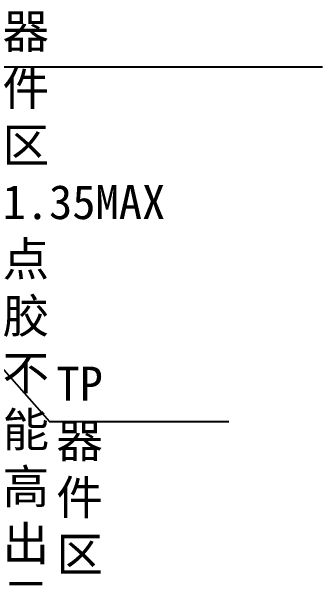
# Model space of a CAD drawing. Header units: millimetres. Extents: x 1387 to 2553, y -68 to 207.
# Drawn here: x 1877.25 to 1890.91, y 21 to 45.97 of the extents above; entities that cross this region are included whole.
import ezdxf

# ---------------------------------------------------------------- set-up
doc = ezdxf.new("R2010")
doc.units = ezdxf.units.MM
doc.layers.add('DIM', color=3, linetype='Continuous')
doc.styles.add('NOTE', font='ROMANS.shx', dxfattribs={"width": 0.8, "bigfont": 'EXTFONT.shx'})
doc.styles.add('宋体', font='')
doc.styles.get('宋体').set_extended_font_data('SimSun')
doc.dimstyles.new('STANDARD$7', dxfattribs={"dimtxt": 1.5, "dimasz": 1.25, "dimexe": 0.25, "dimexo": 0.25, "dimgap": 0.25, "dimtad": 0, "dimzin": 0, "dimdsep": 46, "dimtxsty": 'NOTE', "dimcen": 0.5, "dimclrd": 256, "dimclre": 5, "dimclrt": 256, "dimazin": 0, "dimtfac": 1, "dimtmove": 0, "dimatfit": 1, "dimfxl": 1, "dimtolj": 1, "dimtzin": 0, "dimarcsym": 0})

msp = doc.modelspace()

# ---------------------------------------------------------------- texts
at = {"layer": 'DIM', "char_height": 1.5, "attachment_point": 1, "style": '宋体'}
for s, insert in [('器件区1.35MAX\\P点胶不能高出元器件高温胶覆盖', (1876.863, 45.845)), ('TP器件区\\P贴绝缘胶\\P0.85MAX', (1879.226, 30.367))]:
    msp.add_mtext_dynamic_manual_height_columns(s, width=2.81464, gutter_width=12.5, heights=[0], dxfattribs=dict(at, insert=insert))

# ---------------------------------------------------------------- leaders
at = {"layer": 'DIM', "color": 5}
for points in [[(1872.974, 40.563), (1876.673, 43.535), (1890.914, 43.535)], [(1875.22, 32.135), (1878.918, 27.956), (1886.804, 27.956)]]:
    msp.add_leader(points, dimstyle='STANDARD$7', dxfattribs=at)

doc.saveas('drawing.dxf')
